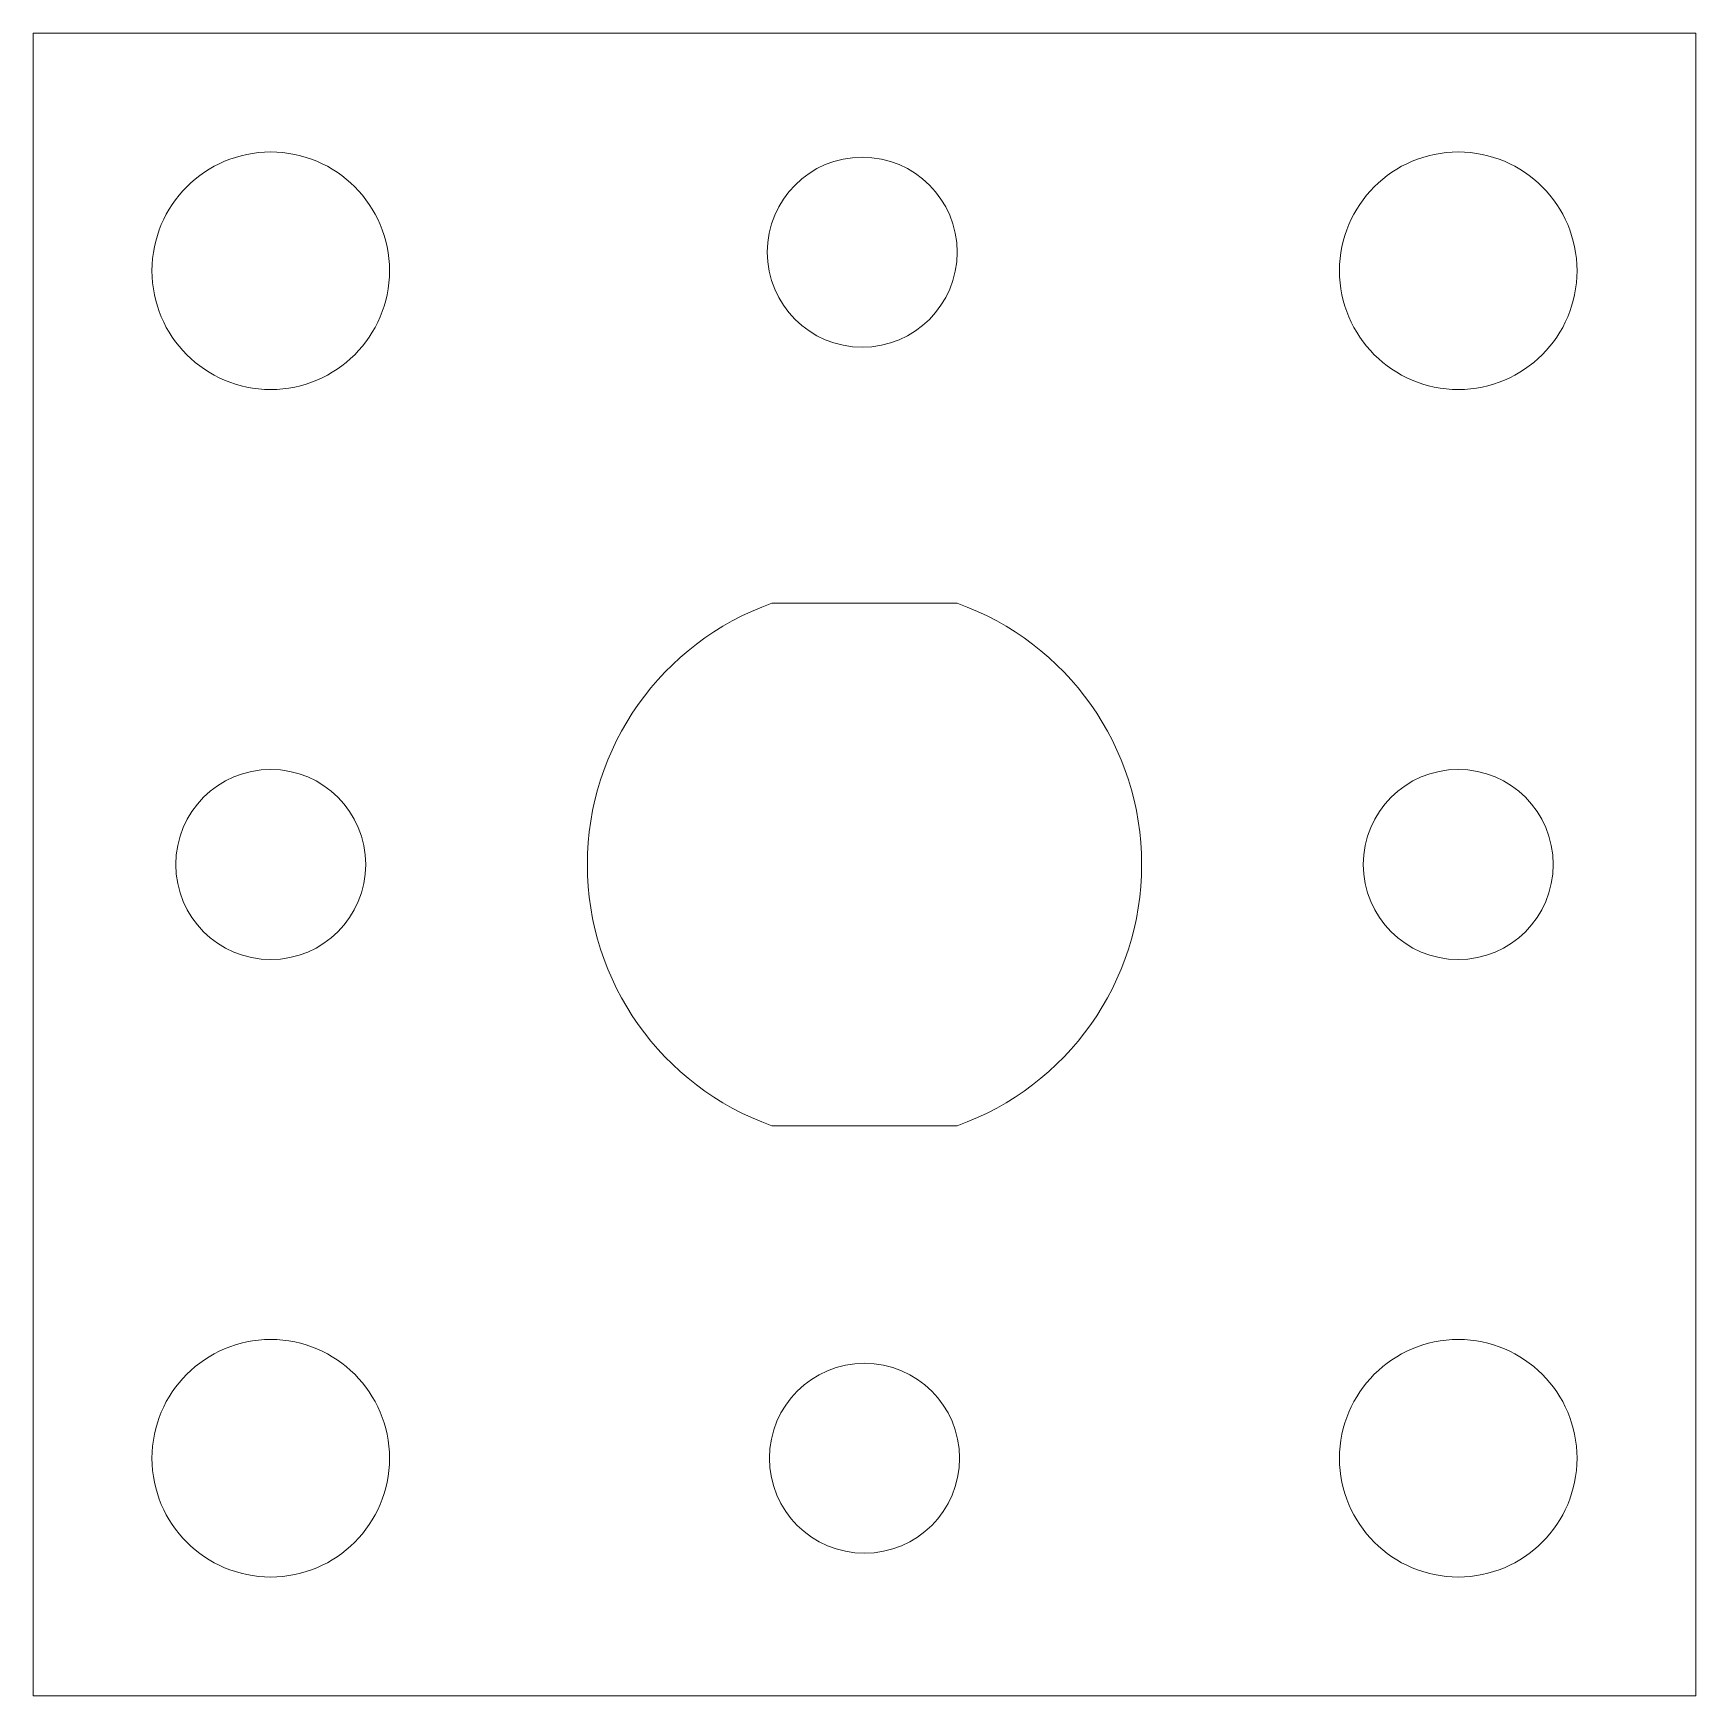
# Model space of a CAD drawing. Extents: x -17.5 to 17.5, y -17.5 to 17.5.
import ezdxf

# ---------------------------------------------------------------- set-up
doc = ezdxf.new("R2010")
doc.units = 0
doc.layers.add('s001-#def-active-grp', color=7, linetype='CONTINUOUS')

msp = doc.modelspace()

# ---------------------------------------------------------------- linework, layer by layer
at = {"layer": 's001-#def-active-grp', "color": 7, "linetype": 'CONTINUOUS', "lineweight": 9, "true_color": 0x000000}
for p, q in [((1.949, 5.5), (-1.949, 5.5)), ((-1.949, -5.5), (1.949, -5.5))]:
    msp.add_line(p, q, dxfattribs=at)
msp.add_lwpolyline([(17.5, -17.5), (17.5, 17.5), (-17.5, 17.5), (-17.5, -17.5), (17.5, -17.5)], dxfattribs=at)
for centre, radius, start, end in [((-12.5, 12.5), 2.5, 90, 180), ((-12.5, 12.5), 2.5, 0, 90), ((-0.048, 12.891), 2, 90, 180), ((-0.048, 12.891), 2, 0, 90), ((12.5, 12.5), 2.5, 90, 180), ((12.5, 12.5), 2.5, 0, 90), ((-0.048, 12.891), 2, 180, -90), ((-0.048, 12.891), 2, -90, 0), ((-12.5, 12.5), 2.5, 180, -90), ((-12.5, 12.5), 2.5, -90, 0), ((12.5, 12.5), 2.5, 180, -90), ((12.5, 12.5), 2.5, -90, 0), ((0, 0), 5.835, 109.5092, 180), ((0, 0), 5.835, 0, 70.4908), ((-12.5, 0), 2, 90, 180), ((-12.5, 0), 2, 0, 90), ((12.5, 0), 2, 90, 180), ((12.5, 0), 2, 0, 90), ((-12.5, 0), 2, -180, -90), ((12.5, 0), 2, -180, -90), ((-12.5, 0), 2, -90, 0), ((0, 0), 5.835, 180, -109.5092), ((0, 0), 5.835, -70.4908, 0), ((12.5, 0), 2, -90, 0), ((-12.5, -12.5), 2.5, 90, 180), ((-12.5, -12.5), 2.5, 0, 90), ((12.5, -12.5), 2.5, 90, 180), ((12.5, -12.5), 2.5, 0, 90), ((0, -12.5), 2, 90, 180), ((0, -12.5), 2, 0, 90), ((-12.5, -12.5), 2.5, 180, -90), ((-12.5, -12.5), 2.5, -90, 0), ((0, -12.5), 2, 180, -90), ((0, -12.5), 2, -90, 0), ((12.5, -12.5), 2.5, 180, -90), ((12.5, -12.5), 2.5, -90, 0)]:
    msp.add_arc(centre, radius, start, end, dxfattribs=at)

doc.saveas('drawing.dxf')
